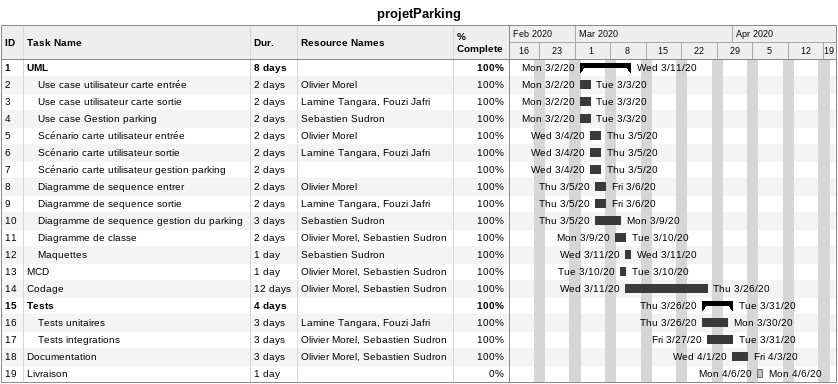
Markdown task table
projetParking

| ID | Level | Task | Duration | Start | Finish | Resources | % complete |
|---|---|---|---|---|---|---|---|
| 1 | 1 | **UML** | 8d | 2020-03-02 | 2020-03-11 |  | 100 |
| 2 | 2 | Use case utilisateur carte entrée | 2d | 2020-03-02 | 2020-03-03 | Olivier Morel | 100 |
| 3 | 2 | Use case utilisateur carte sortie | 2d | 2020-03-02 | 2020-03-03 | Lamine Tangara, Fouzi Jafri | 100 |
| 4 | 2 | Use case Gestion parking | 2d | 2020-03-02 | 2020-03-03 | Sebastien Sudron | 100 |
| 5 | 2 | Scénario carte utilisateur entrée | 2d | 2020-03-04 | 2020-03-05 | Olivier Morel | 100 |
| 6 | 2 | Scénario carte utilisateur sortie | 2d | 2020-03-04 | 2020-03-05 | Lamine Tangara, Fouzi Jafri | 100 |
| 7 | 2 | Scénario carte utilisateur gestion parking | 2d | 2020-03-04 | 2020-03-05 |  | 100 |
| 8 | 2 | Diagramme de sequence entrer | 2d | 2020-03-05 | 2020-03-06 | Olivier Morel | 100 |
| 9 | 2 | Diagramme de sequence sortie | 2d | 2020-03-05 | 2020-03-06 | Lamine Tangara, Fouzi Jafri | 100 |
| 10 | 2 | Diagramme de sequence gestion du parking | 3d | 2020-03-05 | 2020-03-09 | Sebastien Sudron | 100 |
| 11 | 2 | Diagramme de classe | 2d | 2020-03-09 | 2020-03-10 | Olivier Morel, Sebastien Sudron | 100 |
| 12 | 2 | Maquettes | 1d | 2020-03-11 | 2020-03-11 | Sebastien Sudron | 100 |
| 13 | 1 | MCD | 1d | 2020-03-10 | 2020-03-10 | Olivier Morel, Sebastien Sudron | 100 |
| 14 | 1 | Codage | 12d | 2020-03-11 | 2020-03-26 | Olivier Morel, Sebastien Sudron | 100 |
| 15 | 1 | **Tests** | 4d | 2020-03-26 | 2020-03-31 |  | 100 |
| 16 | 2 | Tests unitaires | 3d | 2020-03-26 | 2020-03-30 | Lamine Tangara, Fouzi Jafri | 100 |
| 17 | 2 | Tests integrations | 3d | 2020-03-27 | 2020-03-31 | Olivier Morel, Sebastien Sudron | 100 |
| 18 | 1 | Documentation | 3d | 2020-04-01 | 2020-04-03 | Olivier Morel, Sebastien Sudron | 100 |
| 19 | 1 | Livraison | 1d | 2020-04-06 | 2020-04-06 |  | 0 |
